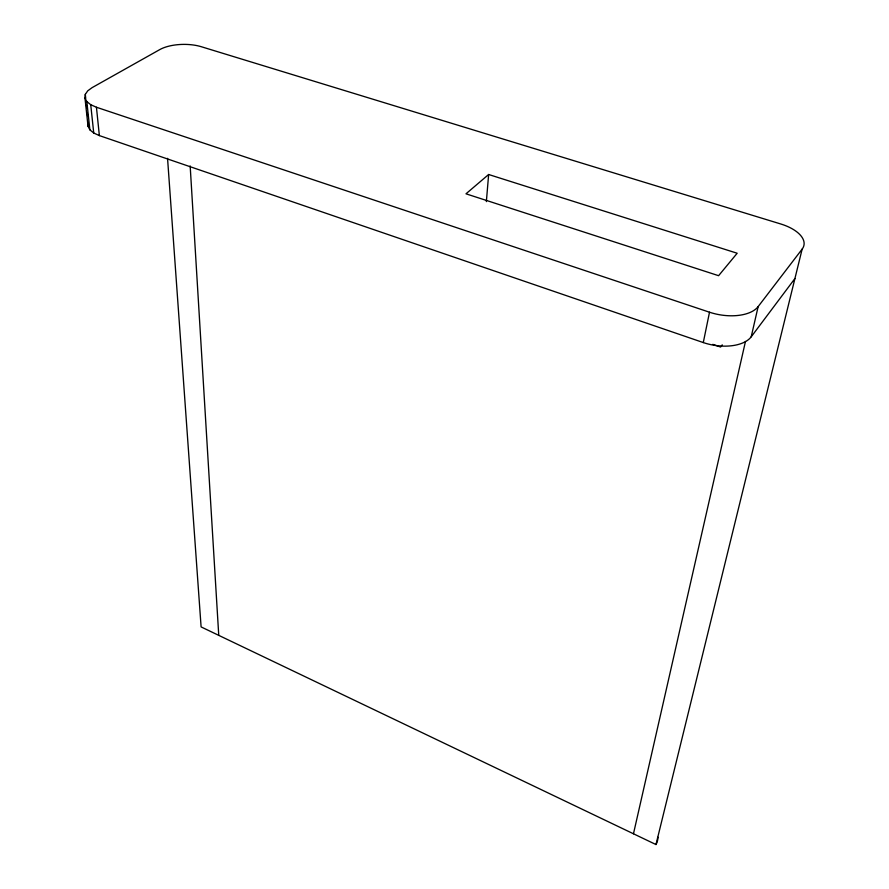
<?xml version="1.0" encoding="UTF-8"?>
<svg xmlns="http://www.w3.org/2000/svg" width="889" height="889" viewBox="0 0 889 889"><rect width="100%" height="100%" fill="white"/><g stroke="black" fill="none" stroke-linecap="round" stroke-linejoin="round"><path stroke-width="1.33" d="M794.922 278.535L751.205 336.82A36.894 19.836 9.6 0 1 703.288 342.565L99.368 135.595L93.734 133.028L89.867 129.827L88.033 126.249L88.333 122.515M486.361 201.625L488.639 174.5L737.181 253.243L718.601 275.69L465.98 193.813L488.639 174.5M88.033 126.249L84.977 98.034L85.3 94.378L87.733 90.834L92.1 87.644L159.776 49.595A29.937 12.768 -0.7 0 1 201.292 46.717L780.764 223.984A35.56 17.447 9.5 0 1 802.145 249.109L655.971 844.55L201.103 626.912L167.554 158.353M703.288 342.565L709.511 312.217A37.482 19.591 9.4 0 0 758.15 306.594L802.145 249.109M633.468 833.782L745.471 341.443M751.205 336.82L758.15 306.594M722.246 344.865L720.568 347.032L712.778 344.365M84.977 98.034L86.822 101.568L90.734 104.713L96.434 107.247L709.511 312.217M86.822 101.568L89.867 129.827M85.3 94.378L85.733 98.401M86.455 105.102L86.744 107.78M87.322 113.136L87.611 115.814M90.734 104.713L93.734 133.028M96.434 107.247L99.368 135.595M190.168 165.932L218.75 635.357M657.982 837.194A24.936 19.48 17.8 0 1 655.971 844.55"/></g></svg>
